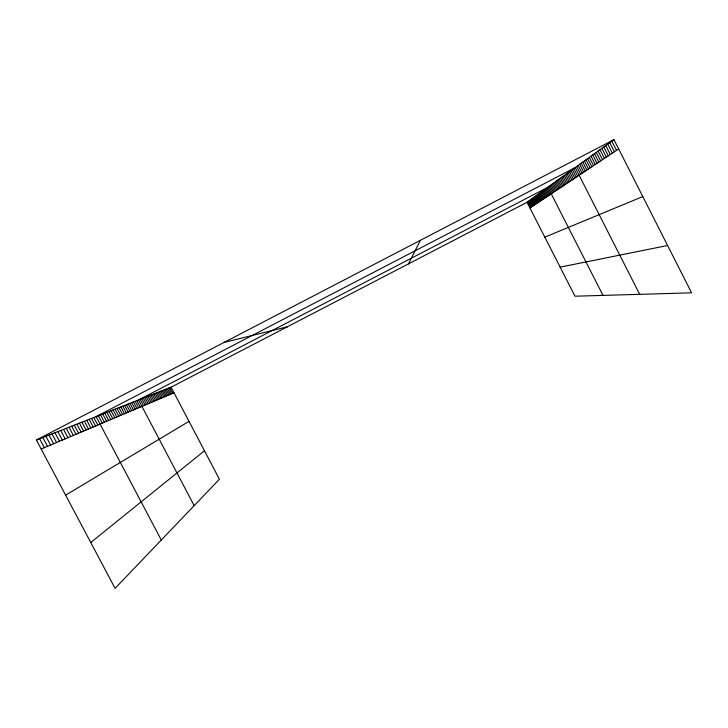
<?xml version="1.0" encoding="UTF-8"?>
<svg xmlns="http://www.w3.org/2000/svg" width="728" height="728" viewBox="0 0 728 728"><rect width="100%" height="100%" fill="white"/><g stroke="black" fill="none" stroke-linecap="round" stroke-linejoin="round"><path stroke-width="1.09" d="M408.454 263.9L420.429 240.304M90.763 542.515L204.459 450.769M527.026 202.302L613.941 139.649L691.6 292.838L574.984 296.205L527.026 202.302L171.071 387.205L36.4 440.049L115.088 588.351L219.419 479.242L171.071 387.205M529.929 207.99L618.654 148.94M65.638 495.149L189.016 421.366M36.4 440.049L613.941 139.649M41.168 449.04L173.992 392.774M544.826 237.155L642.797 196.569M224.088 342.424L287.433 326.763M560.141 267.149L667.603 245.5M66.293 428.319L70.652 436.545M63.536 429.402L67.932 437.701M60.733 430.503L65.165 438.875M57.876 431.622L62.344 440.067M54.964 432.76L59.487 441.277M52.007 433.924L56.566 442.515M49.004 435.098L53.599 443.771M45.937 436.309L50.578 445.054M42.816 437.528L47.493 446.355M39.64 438.775L44.363 447.684M120.875 406.897L124.488 413.75M118.973 407.644L122.613 414.541M117.044 408.408L120.702 415.351M115.088 409.172L118.773 416.17M113.095 409.955L116.817 416.998M111.084 410.747L114.824 417.836M109.036 411.548L112.813 418.691M106.961 412.357L110.765 419.565M104.85 413.186L108.681 420.438M102.721 414.023L106.579 421.33M100.546 414.878L104.432 422.24M98.344 415.743L102.257 423.159M161.298 540.03L96.105 416.616L575.22 167.567L639.703 294.33M93.83 417.508L97.816 425.043M91.528 418.418L95.541 426.007M89.18 419.337L93.23 426.99M86.796 420.274L90.873 427.982M84.384 421.221L88.488 428.992M81.918 422.185L86.068 430.021M79.425 423.168L83.602 431.067M76.886 424.16L81.099 432.123M74.302 425.17L78.551 433.206M71.681 426.208L75.967 434.298M69.014 427.254L73.328 435.417M169.833 387.687L172.773 393.293M168.578 388.179L171.544 393.821M167.313 388.679L170.288 394.349M166.029 389.18L169.023 394.885M164.737 389.689L167.749 395.422M163.427 390.208L166.457 395.968M162.098 390.727L165.147 396.523M160.752 391.255L163.818 397.088M159.396 391.782L162.481 397.652M158.022 392.328L161.125 398.225M156.629 392.874L159.751 398.808M155.228 393.42L158.367 399.399M153.799 393.985L156.957 399.99M152.352 394.549L155.537 400.591M150.896 395.122L154.099 401.21M149.413 395.704L152.634 401.82M147.921 396.287L151.16 402.447M146.401 396.887L149.668 403.084M144.872 397.488L148.157 403.721M143.316 398.098L146.619 404.377M141.742 398.716L145.063 405.032M140.149 399.335L143.498 405.696M194.176 505.642L138.529 399.972L547.884 187.269L603.011 295.395M136.873 400.627L140.267 407.061M135.19 401.283L138.602 407.771M133.488 401.956L136.919 408.481M131.759 402.63L135.217 409.2M130.003 403.321L133.488 409.937M128.228 404.013L131.741 410.674M126.426 404.723L129.966 411.429M124.606 405.441L128.164 412.194M122.75 406.16L126.335 412.967M536.272 195.641L539.366 201.711M535.38 196.287L538.456 202.311M534.498 196.915L537.564 202.912M533.633 197.543L536.673 203.503M532.769 198.162L535.79 204.086M531.922 198.78L534.925 204.668M531.085 199.381L534.07 205.232M530.248 199.982L533.224 205.797M529.429 200.573L532.386 206.352M528.619 201.156L531.558 206.907M527.818 201.738L530.739 207.453M584.393 160.952L588.488 169.014M582.8 162.098L586.868 170.097M581.235 163.227L585.266 171.162M579.697 164.337L583.701 172.199M578.187 165.429L582.154 173.237M576.694 166.503L580.625 174.247M573.773 168.605L577.65 176.222M572.354 169.633L576.203 177.195M570.952 170.643L574.774 178.142M569.569 171.635L573.364 179.079M568.213 172.618L571.971 180.007M566.875 173.583L570.606 180.917M565.556 174.529L569.26 181.809M564.255 175.466L567.931 182.692M562.981 176.394L566.63 183.565M561.716 177.304L565.337 184.421M560.469 178.196L564.073 185.267M559.24 179.079L562.817 186.095M558.039 179.953L561.588 186.923M556.847 180.808L560.369 187.733M555.673 181.654L559.168 188.525M554.509 182.491L557.985 189.316M553.371 183.32L556.82 190.09M552.243 184.129L555.673 190.854M551.132 184.93L554.536 191.61M550.04 185.722L553.417 192.356M548.957 186.495L552.315 193.093M546.846 188.015L550.168 194.522M545.827 188.752L549.121 195.213M544.817 189.48L548.093 195.905M543.816 190.199L547.074 196.578M542.833 190.909L546.064 197.252M541.86 191.61L545.072 197.907M540.895 192.301L544.089 198.562M539.949 192.993L543.124 199.208M539.011 193.666L542.169 199.845M538.092 194.331L541.222 200.473M537.173 194.986L540.294 201.092M611.839 141.168L616.507 150.368M609.773 142.661L614.396 151.77M607.744 144.126L612.321 153.153M605.751 145.554L610.292 154.509M603.794 146.965L608.29 155.838M601.874 148.357L606.333 157.139M599.981 149.713L604.404 158.422M598.125 151.051L602.511 159.687M596.305 152.361L600.655 160.924M594.521 153.654L598.826 162.135M592.756 154.918L597.024 163.336M591.027 156.165L595.258 164.51M589.325 157.394L593.529 165.666M587.66 158.604L591.819 166.794M586.013 159.787L590.144 167.913"/></g></svg>
